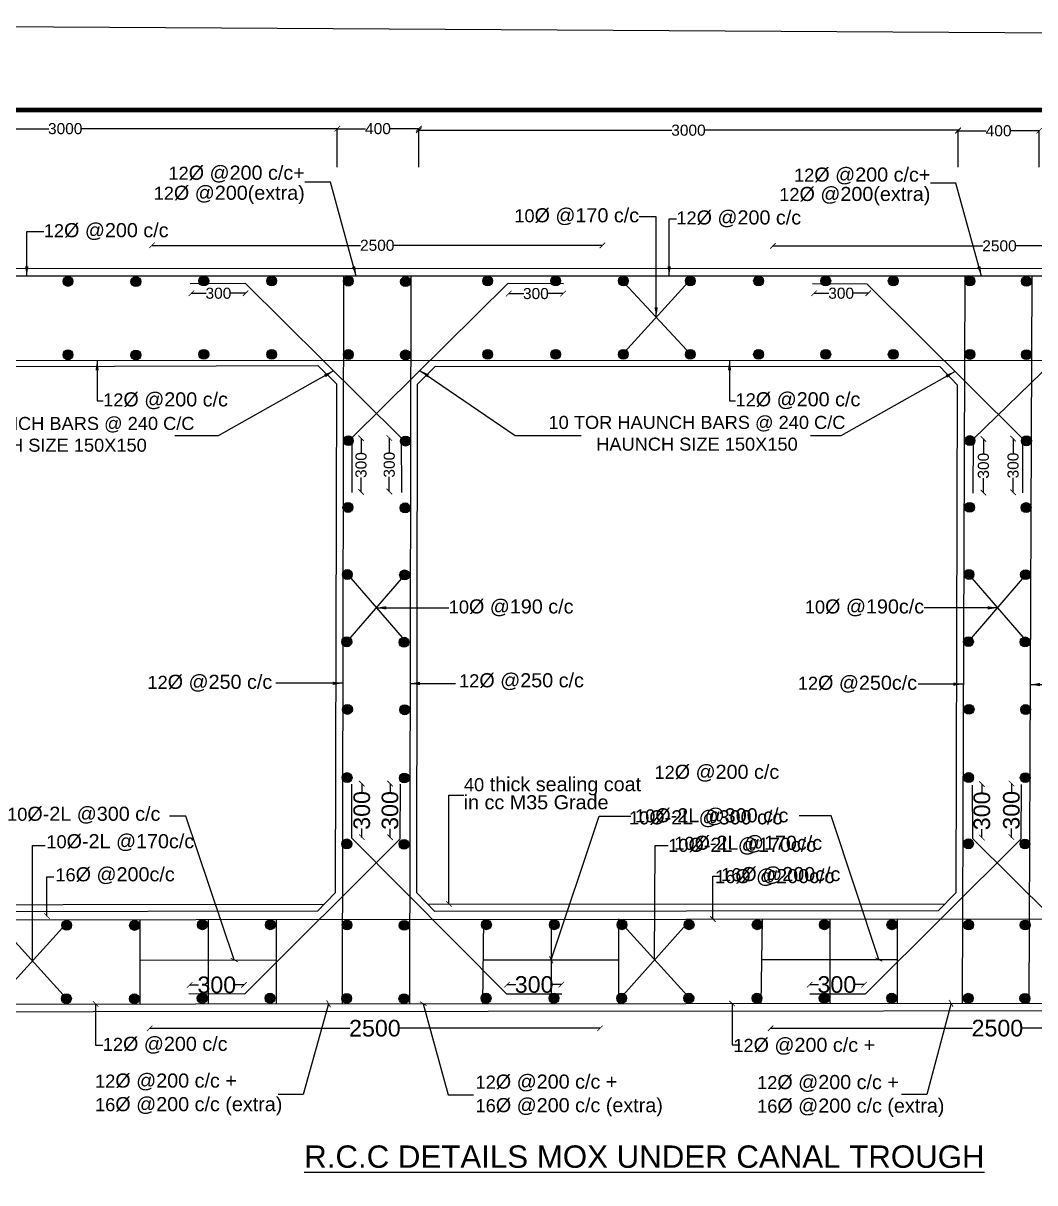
# Model space of a CAD drawing. Header units: inches. Extents: x -14031 to 95570, y 63921 to 142980.
# Drawn here: x 72113 to 81249, y 74858 to 85335 of the extents above; entities that cross this region are included whole.
import ezdxf

# ---------------------------------------------------------------- set-up
doc = ezdxf.new("R2010")
doc.units = ezdxf.units.IN
doc.header["$MEASUREMENT"] = 0
for name, color, linetype in [('DIM', 7, 'Continuous'), ('DIM TEXT', 7, 'Continuous'), ('LINE', 7, 'Continuous')]:
    doc.layers.add(name, color=color, linetype=linetype)
doc.styles.get("Standard").update_dxf_attribs({"font": 'arial.ttf'})
doc.dimstyles.new('DIM TEXT', dxfattribs={"dimtxt": 100, "dimasz": 90, "dimexe": 0.18, "dimexo": 0.0625, "dimgap": 0.09, "dimtad": 0, "dimdec": 0, "dimzin": 0, "dimdsep": 46, "dimtxsty": 'Standard', "dimcen": 0.09, "dimadec": 0, "dimazin": 0, "dimtfac": 1, "dimtdec": 0, "dimtofl": 0, "dimtmove": 0, "dimatfit": 3, "dimfxl": 0, "dimtolj": 1, "dimtzin": 0, "dimarcsym": 0})
doc.dimstyles.new('ST100', dxfattribs={"dimtxt": 100, "dimasz": 200, "dimexe": 0.18, "dimexo": 0.0625, "dimgap": 0.09, "dimtad": 0, "dimdec": 0, "dimzin": 0, "dimdsep": 46, "dimtxsty": 'Standard', "dimblk": 'ARCHTICK', "dimcen": 0.09, "dimadec": 0, "dimazin": 0, "dimtfac": 1, "dimtdec": 0, "dimtofl": 0, "dimtmove": 0, "dimatfit": 3, "dimldrblk": 'ARCHTICK', "dimfxl": 0, "dimtolj": 1, "dimtzin": 0, "dimarcsym": 0})
picture_1 = doc.add_image_def('image1.jpg', size_in_pixel=(4464, 3304))

# ---------------------------------------------------------------- blocks, each defined once
blk = doc.blocks.new('_ArchTick')
at = {"color": 0, "linetype": 'ByBlock', "const_width": 0.15}
blk.add_lwpolyline([(-0.5, -0.5), (0.5, 0.5)], dxfattribs=at)
blk = doc.blocks.new('*D12')
at = {"layer": 'Defpoints', "color": 0, "transparency": 16777216}
for p in [(74949, 84382), (70036, 84033), (74949, 84033)]:
    blk.add_point(p, dxfattribs=at)
at = {"layer": 'DIM', "color": 0, "lineweight": -2, "transparency": 16777216}
for p, q in [((70036, 84033), (70036, 84382)), ((70036, 84382), (72343, 84382)), ((74949, 84382), (72641, 84382)), ((74949, 84033), (74949, 84382))]:
    blk.add_line(p, q, dxfattribs=at)
at = {"layer": 'DIM', "color": 0, "lineweight": -2, "transparency": 16777216, "xscale": 50, "yscale": 50, "zscale": 50, "rotation": 180}
blk.add_blockref('_ArchTick', (70036, 84382), dxfattribs=at)
at = {"layer": 'DIM', "color": 0, "lineweight": -2, "transparency": 16777216, "xscale": 50, "yscale": 50, "zscale": 50}
blk.add_blockref('_ArchTick', (74949, 84382), dxfattribs=at)
at = {"layer": 'DIM', "color": 0, "transparency": 16777216, "insert": (72492, 84382), "char_height": 100, "attachment_point": 5}
blk.add_mtext('\\A1;3000', dxfattribs=at)
blk = doc.blocks.new('*D13')
at = {"layer": 'Defpoints', "color": 0, "transparency": 16777216}
for p in [(75686, 84382), (74949, 84033), (75686, 84033)]:
    blk.add_point(p, dxfattribs=at)
at = {"layer": 'DIM', "color": 0, "lineweight": -2, "transparency": 16777216}
for p, q in [((74949, 84033), (74949, 84382)), ((74949, 84382), (75205, 84382)), ((75686, 84382), (75430, 84382)), ((75686, 84033), (75686, 84382))]:
    blk.add_line(p, q, dxfattribs=at)
at = {"layer": 'DIM', "color": 0, "lineweight": -2, "transparency": 16777216, "xscale": 50, "yscale": 50, "zscale": 50, "rotation": 180}
blk.add_blockref('_ArchTick', (74949, 84382), dxfattribs=at)
at = {"layer": 'DIM', "color": 0, "lineweight": -2, "transparency": 16777216, "xscale": 50, "yscale": 50, "zscale": 50}
blk.add_blockref('_ArchTick', (75686, 84382), dxfattribs=at)
at = {"layer": 'DIM', "color": 0, "transparency": 16777216, "insert": (75317, 84382), "char_height": 100, "attachment_point": 5}
blk.add_mtext('\\A1;400', dxfattribs=at)
blk = doc.blocks.new('*D14')
at = {"layer": 'Defpoints', "color": 0, "transparency": 16777216}
for p in [(80556, 84368), (75686, 84033), (80556, 84033)]:
    blk.add_point(p, dxfattribs=at)
at = {"layer": 'DIM', "color": 0, "lineweight": -2, "transparency": 16777216}
for p, q in [((75686, 84033), (75686, 84368)), ((75686, 84368), (77972, 84368)), ((80556, 84368), (78270, 84368)), ((80556, 84033), (80556, 84368))]:
    blk.add_line(p, q, dxfattribs=at)
at = {"layer": 'DIM', "color": 0, "lineweight": -2, "transparency": 16777216, "xscale": 50, "yscale": 50, "zscale": 50, "rotation": 180}
blk.add_blockref('_ArchTick', (75686, 84368), dxfattribs=at)
at = {"layer": 'DIM', "color": 0, "lineweight": -2, "transparency": 16777216, "xscale": 50, "yscale": 50, "zscale": 50}
blk.add_blockref('_ArchTick', (80556, 84368), dxfattribs=at)
at = {"layer": 'DIM', "color": 0, "transparency": 16777216, "insert": (78121, 84368), "char_height": 100, "attachment_point": 5}
blk.add_mtext('\\A1;3000', dxfattribs=at)
blk = doc.blocks.new('*D15')
at = {"layer": 'Defpoints', "color": 0, "transparency": 16777216}
for p in [(81288, 84363), (80556, 84033), (81288, 84033)]:
    blk.add_point(p, dxfattribs=at)
at = {"layer": 'DIM', "color": 0, "lineweight": -2, "transparency": 16777216}
for p, q in [((80556, 84033), (80556, 84363)), ((80556, 84363), (80809, 84363)), ((81288, 84363), (81034, 84363)), ((81288, 84033), (81288, 84363))]:
    blk.add_line(p, q, dxfattribs=at)
at = {"layer": 'DIM', "color": 0, "lineweight": -2, "transparency": 16777216, "xscale": 50, "yscale": 50, "zscale": 50, "rotation": 180}
blk.add_blockref('_ArchTick', (80556, 84363), dxfattribs=at)
at = {"layer": 'DIM', "color": 0, "lineweight": -2, "transparency": 16777216, "xscale": 50, "yscale": 50, "zscale": 50}
blk.add_blockref('_ArchTick', (81288, 84363), dxfattribs=at)
at = {"layer": 'DIM', "color": 0, "transparency": 16777216, "insert": (80922, 84363), "char_height": 100, "attachment_point": 5}
blk.add_mtext('\\A1;400', dxfattribs=at)
blk = doc.blocks.new('*D63')
at = {"layer": 'Defpoints', "color": 0, "transparency": 16777216}
for p in [(75169, 78465), (75171, 78465), (75169, 77981)]:
    blk.add_point(p, dxfattribs=at)
at = {"layer": 'DIM', "color": 0, "lineweight": -2, "transparency": 16777216}
for p, q in [((75169, 78465), (75171, 78465)), ((75171, 78465), (75171, 78389)), ((75171, 77981), (75171, 78058)), ((75169, 77981), (75171, 77981))]:
    blk.add_line(p, q, dxfattribs=at)
at = {"layer": 'DIM', "color": 0, "lineweight": -2, "transparency": 16777216, "xscale": 50, "yscale": 50, "zscale": 50}
for p, rotation in [((75171, 78465), 90), ((75171, 77981), 270)]:
    blk.add_blockref('_ArchTick', p, dxfattribs=dict(at, rotation=rotation))
at = {"layer": 'DIM', "color": 0, "transparency": 16777216, "insert": (75171, 78223), "char_height": 150, "attachment_point": 5, "rotation": 90}
blk.add_mtext('\\A1;300', dxfattribs=at)
blk = doc.blocks.new('*D64')
at = {"layer": 'Defpoints', "color": 0, "transparency": 16777216}
for p in [(75424, 78465), (75426, 78465), (75424, 77980)]:
    blk.add_point(p, dxfattribs=at)
at = {"layer": 'DIM', "color": 0, "lineweight": -2, "transparency": 16777216}
for p, q in [((75424, 78465), (75426, 78465)), ((75426, 78465), (75426, 78388)), ((75426, 77980), (75426, 78057)), ((75424, 77980), (75426, 77980))]:
    blk.add_line(p, q, dxfattribs=at)
at = {"layer": 'DIM', "color": 0, "lineweight": -2, "transparency": 16777216, "xscale": 50, "yscale": 50, "zscale": 50}
for p, rotation in [((75426, 78465), 90), ((75426, 77980), 270)]:
    blk.add_blockref('_ArchTick', p, dxfattribs=dict(at, rotation=rotation))
at = {"layer": 'DIM', "color": 0, "transparency": 16777216, "insert": (75426, 78222), "char_height": 150, "attachment_point": 5, "rotation": 90}
blk.add_mtext('\\A1;300', dxfattribs=at)
blk = doc.blocks.new('*D65')
at = {"layer": 'Defpoints', "color": 0, "transparency": 16777216}
for p in [(75162, 81585), (75164, 81585), (75162, 81100)]:
    blk.add_point(p, dxfattribs=at)
at = {"layer": 'DIM', "color": 0, "lineweight": -2, "transparency": 16777216}
for p, q in [((75162, 81585), (75164, 81585)), ((75164, 81585), (75164, 81453)), ((75164, 81100), (75164, 81232)), ((75162, 81100), (75164, 81100))]:
    blk.add_line(p, q, dxfattribs=at)
at = {"layer": 'DIM', "color": 0, "lineweight": -2, "transparency": 16777216, "xscale": 50, "yscale": 50, "zscale": 50}
for p, rotation in [((75164, 81585), 90), ((75164, 81100), 270)]:
    blk.add_blockref('_ArchTick', p, dxfattribs=dict(at, rotation=rotation))
at = {"layer": 'DIM', "color": 0, "transparency": 16777216, "insert": (75164, 81343), "char_height": 100, "attachment_point": 5, "rotation": 90}
blk.add_mtext('\\A1;300', dxfattribs=at)
blk = doc.blocks.new('*D66')
at = {"layer": 'Defpoints', "color": 0, "transparency": 16777216}
for p in [(75417, 81588), (75419, 81588), (75417, 81104)]:
    blk.add_point(p, dxfattribs=at)
at = {"layer": 'DIM', "color": 0, "lineweight": -2, "transparency": 16777216}
for p, q in [((75417, 81588), (75419, 81588)), ((75419, 81588), (75419, 81456)), ((75419, 81104), (75419, 81236)), ((75417, 81104), (75419, 81104))]:
    blk.add_line(p, q, dxfattribs=at)
at = {"layer": 'DIM', "color": 0, "lineweight": -2, "transparency": 16777216, "xscale": 50, "yscale": 50, "zscale": 50}
for p, rotation in [((75419, 81588), 90), ((75419, 81104), 270)]:
    blk.add_blockref('_ArchTick', p, dxfattribs=dict(at, rotation=rotation))
at = {"layer": 'DIM', "color": 0, "transparency": 16777216, "insert": (75419, 81346), "char_height": 100, "attachment_point": 5, "rotation": 90}
blk.add_mtext('\\A1;300', dxfattribs=at)
blk = doc.blocks.new('*D67')
at = {"layer": 'Defpoints', "color": 0, "transparency": 16777216}
for p in [(80783, 81579), (80785, 81579), (80783, 81094)]:
    blk.add_point(p, dxfattribs=at)
at = {"layer": 'DIM', "color": 0, "lineweight": -2, "transparency": 16777216}
for p, q in [((80783, 81579), (80785, 81579)), ((80785, 81579), (80785, 81447)), ((80785, 81094), (80785, 81226)), ((80783, 81094), (80785, 81094))]:
    blk.add_line(p, q, dxfattribs=at)
at = {"layer": 'DIM', "color": 0, "lineweight": -2, "transparency": 16777216, "xscale": 50, "yscale": 50, "zscale": 50}
for p, rotation in [((80785, 81579), 90), ((80785, 81094), 270)]:
    blk.add_blockref('_ArchTick', p, dxfattribs=dict(at, rotation=rotation))
at = {"layer": 'DIM', "color": 0, "transparency": 16777216, "insert": (80785, 81337), "char_height": 100, "attachment_point": 5, "rotation": 90}
blk.add_mtext('\\A1;300', dxfattribs=at)
blk = doc.blocks.new('*D68')
at = {"layer": 'Defpoints', "color": 0, "transparency": 16777216}
for p in [(81051, 81582), (81053, 81582), (81051, 81097)]:
    blk.add_point(p, dxfattribs=at)
at = {"layer": 'DIM', "color": 0, "lineweight": -2, "transparency": 16777216}
for p, q in [((81052, 81582), (81053, 81582)), ((81053, 81582), (81053, 81450)), ((81053, 81097), (81053, 81229)), ((81052, 81097), (81053, 81097))]:
    blk.add_line(p, q, dxfattribs=at)
at = {"layer": 'DIM', "color": 0, "lineweight": -2, "transparency": 16777216, "xscale": 50, "yscale": 50, "zscale": 50}
for p, rotation in [((81053, 81582), 90), ((81053, 81097), 270)]:
    blk.add_blockref('_ArchTick', p, dxfattribs=dict(at, rotation=rotation))
at = {"layer": 'DIM', "color": 0, "transparency": 16777216, "insert": (81053, 81339), "char_height": 100, "attachment_point": 5, "rotation": 90}
blk.add_mtext('\\A1;300', dxfattribs=at)
blk = doc.blocks.new('*D69')
at = {"layer": 'Defpoints', "color": 0, "transparency": 16777216}
for p in [(80770, 78461), (80771, 78461), (80770, 77977)]:
    blk.add_point(p, dxfattribs=at)
at = {"layer": 'DIM', "color": 0, "lineweight": -2, "transparency": 16777216}
for p, q in [((80770, 78461), (80771, 78461)), ((80771, 78461), (80771, 78384)), ((80771, 77977), (80771, 78053)), ((80770, 77977), (80771, 77977))]:
    blk.add_line(p, q, dxfattribs=at)
at = {"layer": 'DIM', "color": 0, "lineweight": -2, "transparency": 16777216, "xscale": 50, "yscale": 50, "zscale": 50}
for p, rotation in [((80771, 78461), 90), ((80771, 77977), 270)]:
    blk.add_blockref('_ArchTick', p, dxfattribs=dict(at, rotation=rotation))
at = {"layer": 'DIM', "color": 0, "transparency": 16777216, "insert": (80771, 78219), "char_height": 150, "attachment_point": 5, "rotation": 90}
blk.add_mtext('\\A1;300', dxfattribs=at)
blk = doc.blocks.new('*D70')
at = {"layer": 'Defpoints', "color": 0, "transparency": 16777216}
for p in [(81036, 78466), (81038, 78466), (81036, 77982)]:
    blk.add_point(p, dxfattribs=at)
at = {"layer": 'DIM', "color": 0, "lineweight": -2, "transparency": 16777216}
for p, q in [((81036, 78466), (81038, 78466)), ((81038, 78466), (81038, 78389)), ((81038, 77982), (81038, 78058)), ((81036, 77982), (81038, 77982))]:
    blk.add_line(p, q, dxfattribs=at)
at = {"layer": 'DIM', "color": 0, "lineweight": -2, "transparency": 16777216, "xscale": 50, "yscale": 50, "zscale": 50}
for p, rotation in [((81038, 78466), 90), ((81038, 77982), 270)]:
    blk.add_blockref('_ArchTick', p, dxfattribs=dict(at, rotation=rotation))
at = {"layer": 'DIM', "color": 0, "transparency": 16777216, "insert": (81038, 78224), "char_height": 150, "attachment_point": 5, "rotation": 90}
blk.add_mtext('\\A1;300', dxfattribs=at)
blk = doc.blocks.new('*D74')
at = {"layer": 'Defpoints', "color": 0, "transparency": 16777216}
for p in [(73631, 82895), (74121, 82895), (74121, 82895)]:
    blk.add_point(p, dxfattribs=at)
at = {"layer": 'DIM', "color": 0, "lineweight": -2, "transparency": 16777216}
for p, q in [((73631, 82895), (73631, 82895)), ((73631, 82895), (73766, 82895)), ((74121, 82895), (73986, 82895)), ((74121, 82895), (74121, 82895))]:
    blk.add_line(p, q, dxfattribs=at)
at = {"layer": 'DIM', "color": 0, "lineweight": -2, "transparency": 16777216, "xscale": 50, "yscale": 50, "zscale": 50, "rotation": 180}
blk.add_blockref('_ArchTick', (73631, 82895), dxfattribs=at)
at = {"layer": 'DIM', "color": 0, "lineweight": -2, "transparency": 16777216, "xscale": 50, "yscale": 50, "zscale": 50}
blk.add_blockref('_ArchTick', (74121, 82895), dxfattribs=at)
at = {"layer": 'DIM', "color": 0, "transparency": 16777216, "insert": (73876, 82895), "char_height": 100, "attachment_point": 5}
blk.add_mtext('\\A1;300', dxfattribs=at)
blk = doc.blocks.new('*D75')
at = {"layer": 'Defpoints', "color": 0, "transparency": 16777216}
for p in [(76498, 82892), (76989, 82892), (76989, 82892)]:
    blk.add_point(p, dxfattribs=at)
at = {"layer": 'DIM', "color": 0, "lineweight": -2, "transparency": 16777216}
for p, q in [((76498, 82892), (76498, 82892)), ((76498, 82892), (76633, 82892)), ((76989, 82892), (76854, 82892)), ((76989, 82892), (76989, 82892))]:
    blk.add_line(p, q, dxfattribs=at)
at = {"layer": 'DIM', "color": 0, "lineweight": -2, "transparency": 16777216, "xscale": 50, "yscale": 50, "zscale": 50, "rotation": 180}
blk.add_blockref('_ArchTick', (76498, 82892), dxfattribs=at)
at = {"layer": 'DIM', "color": 0, "lineweight": -2, "transparency": 16777216, "xscale": 50, "yscale": 50, "zscale": 50}
blk.add_blockref('_ArchTick', (76989, 82892), dxfattribs=at)
at = {"layer": 'DIM', "color": 0, "transparency": 16777216, "insert": (76743, 82892), "char_height": 100, "attachment_point": 5}
blk.add_mtext('\\A1;300', dxfattribs=at)
blk = doc.blocks.new('*D76')
at = {"layer": 'Defpoints', "color": 0, "transparency": 16777216}
for p in [(79255, 82895), (79745, 82895), (79745, 82895)]:
    blk.add_point(p, dxfattribs=at)
at = {"layer": 'DIM', "color": 0, "lineweight": -2, "transparency": 16777216}
for p, q in [((79255, 82895), (79255, 82896)), ((79255, 82895), (79390, 82895)), ((79745, 82895), (79610, 82895)), ((79745, 82895), (79745, 82896))]:
    blk.add_line(p, q, dxfattribs=at)
at = {"layer": 'DIM', "color": 0, "lineweight": -2, "transparency": 16777216, "xscale": 50, "yscale": 50, "zscale": 50, "rotation": 180}
blk.add_blockref('_ArchTick', (79255, 82895), dxfattribs=at)
at = {"layer": 'DIM', "color": 0, "lineweight": -2, "transparency": 16777216, "xscale": 50, "yscale": 50, "zscale": 50}
blk.add_blockref('_ArchTick', (79745, 82895), dxfattribs=at)
at = {"layer": 'DIM', "color": 0, "transparency": 16777216, "insert": (79500, 82895), "char_height": 100, "attachment_point": 5}
blk.add_mtext('\\A1;300', dxfattribs=at)
blk = doc.blocks.new('*D80')
at = {"layer": 'Defpoints', "color": 0, "transparency": 16777216}
for p in [(73616, 76646), (74106, 76646), (74106, 76646)]:
    blk.add_point(p, dxfattribs=at)
at = {"layer": 'DIM', "color": 0, "lineweight": -2, "transparency": 16777216}
for p, q in [((73616, 76646), (73616, 76646)), ((73616, 76646), (73695, 76646)), ((74106, 76646), (74026, 76646)), ((74106, 76646), (74106, 76646))]:
    blk.add_line(p, q, dxfattribs=at)
at = {"layer": 'DIM', "color": 0, "lineweight": -2, "transparency": 16777216, "xscale": 50, "yscale": 50, "zscale": 50, "rotation": 180}
blk.add_blockref('_ArchTick', (73616, 76646), dxfattribs=at)
at = {"layer": 'DIM', "color": 0, "lineweight": -2, "transparency": 16777216, "xscale": 50, "yscale": 50, "zscale": 50}
blk.add_blockref('_ArchTick', (74106, 76646), dxfattribs=at)
at = {"layer": 'DIM', "color": 0, "transparency": 16777216, "insert": (73861, 76646), "char_height": 150, "attachment_point": 5}
blk.add_mtext('\\A1;300', dxfattribs=at)
blk = doc.blocks.new('*D81')
at = {"layer": 'Defpoints', "color": 0, "transparency": 16777216}
for p in [(76482, 76649), (76973, 76649), (76973, 76649)]:
    blk.add_point(p, dxfattribs=at)
at = {"layer": 'DIM', "color": 0, "lineweight": -2, "transparency": 16777216}
for p, q in [((76482, 76649), (76482, 76650)), ((76482, 76649), (76562, 76649)), ((76973, 76649), (76893, 76649)), ((76973, 76649), (76973, 76650))]:
    blk.add_line(p, q, dxfattribs=at)
at = {"layer": 'DIM', "color": 0, "lineweight": -2, "transparency": 16777216, "xscale": 50, "yscale": 50, "zscale": 50, "rotation": 180}
blk.add_blockref('_ArchTick', (76482, 76649), dxfattribs=at)
at = {"layer": 'DIM', "color": 0, "lineweight": -2, "transparency": 16777216, "xscale": 50, "yscale": 50, "zscale": 50}
blk.add_blockref('_ArchTick', (76973, 76649), dxfattribs=at)
at = {"layer": 'DIM', "color": 0, "transparency": 16777216, "insert": (76727, 76649), "char_height": 150, "attachment_point": 5}
blk.add_mtext('\\A1;300', dxfattribs=at)
blk = doc.blocks.new('*D82')
at = {"layer": 'Defpoints', "color": 0, "transparency": 16777216}
for p in [(79216, 76649), (79707, 76649), (79707, 76649)]:
    blk.add_point(p, dxfattribs=at)
at = {"layer": 'DIM', "color": 0, "lineweight": -2, "transparency": 16777216}
for p, q in [((79216, 76649), (79216, 76649)), ((79216, 76649), (79296, 76649)), ((79707, 76649), (79627, 76649)), ((79707, 76649), (79707, 76649))]:
    blk.add_line(p, q, dxfattribs=at)
at = {"layer": 'DIM', "color": 0, "lineweight": -2, "transparency": 16777216, "xscale": 50, "yscale": 50, "zscale": 50, "rotation": 180}
blk.add_blockref('_ArchTick', (79216, 76649), dxfattribs=at)
at = {"layer": 'DIM', "color": 0, "lineweight": -2, "transparency": 16777216, "xscale": 50, "yscale": 50, "zscale": 50}
blk.add_blockref('_ArchTick', (79707, 76649), dxfattribs=at)
at = {"layer": 'DIM', "color": 0, "transparency": 16777216, "insert": (79461, 76649), "char_height": 150, "attachment_point": 5}
blk.add_mtext('\\A1;300', dxfattribs=at)
blk = doc.blocks.new('*D87')
at = {"layer": 'Defpoints', "color": 0, "transparency": 16777216}
for p in [(73276, 83328), (77344, 83328), (77344, 83328)]:
    blk.add_point(p, dxfattribs=at)
at = {"layer": 'DIM', "color": 0, "lineweight": -2, "transparency": 16777216}
for p, q in [((73276, 83328), (73276, 83328)), ((73276, 83328), (75160, 83328)), ((77344, 83328), (75460, 83328)), ((77344, 83328), (77344, 83328))]:
    blk.add_line(p, q, dxfattribs=at)
at = {"layer": 'DIM', "color": 0, "lineweight": -2, "transparency": 16777216, "xscale": 50, "yscale": 50, "zscale": 50, "rotation": 180}
blk.add_blockref('_ArchTick', (73276, 83328), dxfattribs=at)
at = {"layer": 'DIM', "color": 0, "lineweight": -2, "transparency": 16777216, "xscale": 50, "yscale": 50, "zscale": 50}
blk.add_blockref('_ArchTick', (77344, 83328), dxfattribs=at)
at = {"layer": 'DIM', "color": 0, "transparency": 16777216, "insert": (75310, 83328), "char_height": 100, "attachment_point": 5}
blk.add_mtext('\\A1;2500', dxfattribs=at)
blk = doc.blocks.new('*D88')
at = {"layer": 'Defpoints', "color": 0, "transparency": 16777216}
for p in [(78883, 83326), (82978, 83326), (82978, 83323)]:
    blk.add_point(p, dxfattribs=at)
at = {"layer": 'DIM', "color": 0, "lineweight": -2, "transparency": 16777216}
for p, q in [((78883, 83326), (78883, 83323)), ((78883, 83323), (80780, 83323)), ((82978, 83323), (81080, 83323)), ((82978, 83326), (82978, 83323))]:
    blk.add_line(p, q, dxfattribs=at)
at = {"layer": 'DIM', "color": 0, "lineweight": -2, "transparency": 16777216, "xscale": 50, "yscale": 50, "zscale": 50, "rotation": 180}
blk.add_blockref('_ArchTick', (78883, 83323), dxfattribs=at)
at = {"layer": 'DIM', "color": 0, "lineweight": -2, "transparency": 16777216, "xscale": 50, "yscale": 50, "zscale": 50}
blk.add_blockref('_ArchTick', (82978, 83323), dxfattribs=at)
at = {"layer": 'DIM', "color": 0, "transparency": 16777216, "insert": (80930, 83323), "char_height": 100, "attachment_point": 5}
blk.add_mtext('\\A1;2500', dxfattribs=at)
blk = doc.blocks.new('*D9')
at = {"layer": 'Defpoints', "color": 0, "transparency": 16777216}
for p in [(78863, 76259), (82958, 76259), (82958, 76255)]:
    blk.add_point(p, dxfattribs=at)
at = {"layer": 'DIM', "color": 0, "lineweight": -2, "transparency": 16777216}
for p, q in [((78863, 76259), (78863, 76255)), ((78863, 76255), (80686, 76255)), ((82958, 76255), (81136, 76255)), ((82958, 76259), (82958, 76255))]:
    blk.add_line(p, q, dxfattribs=at)
at = {"layer": 'DIM', "color": 0, "lineweight": -2, "transparency": 16777216, "xscale": 50, "yscale": 50, "zscale": 50, "rotation": 180}
blk.add_blockref('_ArchTick', (78863, 76255), dxfattribs=at)
at = {"layer": 'DIM', "color": 0, "lineweight": -2, "transparency": 16777216, "xscale": 50, "yscale": 50, "zscale": 50}
blk.add_blockref('_ArchTick', (82958, 76255), dxfattribs=at)
at = {"layer": 'DIM', "color": 0, "transparency": 16777216, "insert": (80911, 76255), "char_height": 150, "attachment_point": 5}
blk.add_mtext('\\A1;2500', dxfattribs=at)
blk = doc.blocks.new('*D10')
at = {"layer": 'Defpoints', "color": 0, "transparency": 16777216}
for p in [(73255, 76254), (77322, 76254), (77322, 76254)]:
    blk.add_point(p, dxfattribs=at)
at = {"layer": 'DIM', "color": 0, "lineweight": -2, "transparency": 16777216}
for p, q in [((73255, 76254), (73255, 76254)), ((73255, 76254), (75064, 76254)), ((77322, 76254), (75514, 76254)), ((77322, 76254), (77322, 76254))]:
    blk.add_line(p, q, dxfattribs=at)
at = {"layer": 'DIM', "color": 0, "lineweight": -2, "transparency": 16777216, "xscale": 50, "yscale": 50, "zscale": 50, "rotation": 180}
blk.add_blockref('_ArchTick', (73255, 76254), dxfattribs=at)
at = {"layer": 'DIM', "color": 0, "lineweight": -2, "transparency": 16777216, "xscale": 50, "yscale": 50, "zscale": 50}
blk.add_blockref('_ArchTick', (77322, 76254), dxfattribs=at)
at = {"layer": 'DIM', "color": 0, "transparency": 16777216, "insert": (75289, 76254), "char_height": 150, "attachment_point": 5}
blk.add_mtext('\\A1;2500', dxfattribs=at)

msp = doc.modelspace()

# ---------------------------------------------------------------- hatches: boundary and pattern name
at = {"layer": 'DIM'}
h = msp.add_hatch(color=256, dxfattribs=at)
edge = h.paths.add_edge_path()
edge.add_arc((75038, 78519.3), 44.6, 0, 360)
h = msp.add_hatch(color=256, dxfattribs=at)
edge = h.paths.add_edge_path()
edge.add_arc((75554.7, 78515.8), 44.6, 0, 360)
h = msp.add_hatch(color=256, dxfattribs=at)
edge = h.paths.add_edge_path()
edge.add_arc((80651.9, 78520.1), 44.6, 0, 360)
h = msp.add_hatch(color=256, dxfattribs=at)
edge = h.paths.add_edge_path()
edge.add_arc((81162.7, 78518.4), 44.6, 0, 360)
h = msp.add_hatch(color=256, dxfattribs=at)
edge = h.paths.add_edge_path()
edge.add_arc((75035.4, 77920.1), 44.6, 0, 360)
h = msp.add_hatch(color=256, dxfattribs=at)
edge = h.paths.add_edge_path()
edge.add_arc((75552.1, 77916.7), 44.6, 0, 360)
h = msp.add_hatch(color=256, dxfattribs=at)
edge = h.paths.add_edge_path()
edge.add_arc((80649.4, 77920.9), 44.6, 0, 360)
h = msp.add_hatch(color=256, dxfattribs=at)
edge = h.paths.add_edge_path()
edge.add_arc((81160.2, 77919.2), 44.6, 0, 360)
h = msp.add_hatch(color=256, dxfattribs=at)
edge = h.paths.add_edge_path()
edge.add_arc((72505.8, 77185.4), 44.6, 0, 360)
h = msp.add_hatch(color=256, dxfattribs=at)
edge = h.paths.add_edge_path()
edge.add_arc((73118.4, 77183.7), 44.6, 0, 360)
h = msp.add_hatch(color=256, dxfattribs=at)
edge = h.paths.add_edge_path()
edge.add_arc((73731.9, 77189.6), 44.6, 0, 360)
h = msp.add_hatch(color=256, dxfattribs=at)
edge = h.paths.add_edge_path()
edge.add_arc((74344.5, 77189.6), 44.6, 0, 360)
h = msp.add_hatch(color=256, dxfattribs=at)
edge = h.paths.add_edge_path()
edge.add_arc((75037.1, 77188), 44.6, 0, 360)
h = msp.add_hatch(color=256, dxfattribs=at)
edge = h.paths.add_edge_path()
edge.add_arc((75553.8, 77184.5), 44.6, 0, 360)
h = msp.add_hatch(color=256, dxfattribs=at)
edge = h.paths.add_edge_path()
edge.add_arc((76296.1, 77189.6), 44.6, 0, 360)
h = msp.add_hatch(color=256, dxfattribs=at)
edge = h.paths.add_edge_path()
edge.add_arc((76909.6, 77189.6), 44.6, 0, 360)
h = msp.add_hatch(color=256, dxfattribs=at)
edge = h.paths.add_edge_path()
edge.add_arc((77520.5, 77189.6), 44.6, 0, 360)
h = msp.add_hatch(color=256, dxfattribs=at)
edge = h.paths.add_edge_path()
edge.add_arc((78126.4, 77189.6), 44.6, 0, 360)
h = msp.add_hatch(color=256, dxfattribs=at)
edge = h.paths.add_edge_path()
edge.add_arc((78742.4, 77189.6), 44.6, 0, 360)
h = msp.add_hatch(color=256, dxfattribs=at)
edge = h.paths.add_edge_path()
edge.add_arc((79349.2, 77189.6), 44.6, 0, 360)
h = msp.add_hatch(color=256, dxfattribs=at)
edge = h.paths.add_edge_path()
edge.add_arc((79958.5, 77189.6), 44.6, 0, 360)
h = msp.add_hatch(color=256, dxfattribs=at)
edge = h.paths.add_edge_path()
edge.add_arc((80651.1, 77188.8), 44.6, 0, 360)
h = msp.add_hatch(color=256, dxfattribs=at)
edge = h.paths.add_edge_path()
edge.add_arc((81161.9, 77187), 44.6, 0, 360)
h = msp.add_hatch(color=256, dxfattribs=at)
edge = h.paths.add_edge_path()
edge.add_arc((72503.2, 76522.2), 44.6, 0, 360)
h = msp.add_hatch(color=256, dxfattribs=at)
edge = h.paths.add_edge_path()
edge.add_arc((73115.9, 76520.5), 44.6, 0, 360)
h = msp.add_hatch(color=256, dxfattribs=at)
edge = h.paths.add_edge_path()
edge.add_arc((73729.4, 76526.4), 44.6, 0, 360)
h = msp.add_hatch(color=256, dxfattribs=at)
edge = h.paths.add_edge_path()
edge.add_arc((74342, 76526.4), 44.6, 0, 360)
h = msp.add_hatch(color=256, dxfattribs=at)
edge = h.paths.add_edge_path()
edge.add_arc((75034.6, 76524.8), 44.6, 0, 360)
h = msp.add_hatch(color=256, dxfattribs=at)
edge = h.paths.add_edge_path()
edge.add_arc((75551.3, 76521.4), 44.6, 0, 360)
h = msp.add_hatch(color=256, dxfattribs=at)
edge = h.paths.add_edge_path()
edge.add_arc((76293.5, 76526.4), 44.6, 0, 360)
h = msp.add_hatch(color=256, dxfattribs=at)
edge = h.paths.add_edge_path()
edge.add_arc((76907, 76526.4), 44.6, 0, 360)
h = msp.add_hatch(color=256, dxfattribs=at)
edge = h.paths.add_edge_path()
edge.add_arc((77518, 76526.4), 44.6, 0, 360)
h = msp.add_hatch(color=256, dxfattribs=at)
edge = h.paths.add_edge_path()
edge.add_arc((78123.9, 76526.4), 44.6, 0, 360)
h = msp.add_hatch(color=256, dxfattribs=at)
edge = h.paths.add_edge_path()
edge.add_arc((78739.9, 76526.4), 44.6, 0, 360)
h = msp.add_hatch(color=256, dxfattribs=at)
edge = h.paths.add_edge_path()
edge.add_arc((79346.7, 76526.4), 44.6, 0, 360)
h = msp.add_hatch(color=256, dxfattribs=at)
edge = h.paths.add_edge_path()
edge.add_arc((79955.9, 76526.4), 44.6, 0, 360)
h = msp.add_hatch(color=256, dxfattribs=at)
edge = h.paths.add_edge_path()
edge.add_arc((80648.5, 76525.6), 44.6, 0, 360)
h = msp.add_hatch(color=256, dxfattribs=at)
edge = h.paths.add_edge_path()
edge.add_arc((81159.3, 76523.9), 44.6, 0, 360)
at = {"layer": 'LINE'}
h = msp.add_hatch(color=256, dxfattribs=at)
edge = h.paths.add_edge_path()
edge.add_arc((72517.5, 83002.1), 44.6, 0, 360)
h = msp.add_hatch(color=256, dxfattribs=at)
edge = h.paths.add_edge_path()
edge.add_arc((73130.2, 83000.4), 44.6, 0, 360)
h = msp.add_hatch(color=256, dxfattribs=at)
edge = h.paths.add_edge_path()
edge.add_arc((73743.7, 83006.3), 44.6, 0, 360)
h = msp.add_hatch(color=256, dxfattribs=at)
edge = h.paths.add_edge_path()
edge.add_arc((74356.3, 83006.3), 44.6, 0, 360)
h = msp.add_hatch(color=256, dxfattribs=at)
edge = h.paths.add_edge_path()
edge.add_arc((75048.9, 83004.7), 44.6, 0, 360)
h = msp.add_hatch(color=256, dxfattribs=at)
edge = h.paths.add_edge_path()
edge.add_arc((75565.6, 83001.3), 44.6, 0, 360)
h = msp.add_hatch(color=256, dxfattribs=at)
edge = h.paths.add_edge_path()
edge.add_arc((76307.9, 83006.3), 44.6, 0, 360)
h = msp.add_hatch(color=256, dxfattribs=at)
edge = h.paths.add_edge_path()
edge.add_arc((76921.3, 83006.3), 44.6, 0, 360)
h = msp.add_hatch(color=256, dxfattribs=at)
edge = h.paths.add_edge_path()
edge.add_arc((77532.3, 83006.3), 44.6, 0, 360)
h = msp.add_hatch(color=256, dxfattribs=at)
edge = h.paths.add_edge_path()
edge.add_arc((78138.2, 83006.3), 44.6, 0, 360)
h = msp.add_hatch(color=256, dxfattribs=at)
edge = h.paths.add_edge_path()
edge.add_arc((78754.2, 83006.3), 44.6, 0, 360)
h = msp.add_hatch(color=256, dxfattribs=at)
edge = h.paths.add_edge_path()
edge.add_arc((79361, 83006.3), 44.6, 0, 360)
h = msp.add_hatch(color=256, dxfattribs=at)
edge = h.paths.add_edge_path()
edge.add_arc((79970.2, 83006.3), 44.6, 0, 360)
h = msp.add_hatch(color=256, dxfattribs=at)
edge = h.paths.add_edge_path()
edge.add_arc((80662.8, 83005.5), 44.6, 0, 360)
h = msp.add_hatch(color=256, dxfattribs=at)
edge = h.paths.add_edge_path()
edge.add_arc((81173.7, 83003.8), 44.6, 0, 360)
h = msp.add_hatch(color=256, dxfattribs=at)
edge = h.paths.add_edge_path()
edge.add_arc((72517.5, 82339), 44.6, 0, 360)
h = msp.add_hatch(color=256, dxfattribs=at)
edge = h.paths.add_edge_path()
edge.add_arc((73130.2, 82337.3), 44.6, 0, 360)
h = msp.add_hatch(color=256, dxfattribs=at)
edge = h.paths.add_edge_path()
edge.add_arc((73743.7, 82343.2), 44.6, 0, 360)
h = msp.add_hatch(color=256, dxfattribs=at)
edge = h.paths.add_edge_path()
edge.add_arc((74356.3, 82343.2), 44.6, 0, 360)
h = msp.add_hatch(color=256, dxfattribs=at)
edge = h.paths.add_edge_path()
edge.add_arc((75048.9, 82341.6), 44.6, 0, 360)
h = msp.add_hatch(color=256, dxfattribs=at)
edge = h.paths.add_edge_path()
edge.add_arc((75565.6, 82338.1), 44.6, 0, 360)
h = msp.add_hatch(color=256, dxfattribs=at)
edge = h.paths.add_edge_path()
edge.add_arc((76307.9, 82343.2), 44.6, 0, 360)
h = msp.add_hatch(color=256, dxfattribs=at)
edge = h.paths.add_edge_path()
edge.add_arc((76921.3, 82343.2), 44.6, 0, 360)
h = msp.add_hatch(color=256, dxfattribs=at)
edge = h.paths.add_edge_path()
edge.add_arc((77532.3, 82343.2), 44.6, 0, 360)
h = msp.add_hatch(color=256, dxfattribs=at)
edge = h.paths.add_edge_path()
edge.add_arc((78138.2, 82343.2), 44.6, 0, 360)
h = msp.add_hatch(color=256, dxfattribs=at)
edge = h.paths.add_edge_path()
edge.add_arc((78754.2, 82343.2), 44.6, 0, 360)
h = msp.add_hatch(color=256, dxfattribs=at)
edge = h.paths.add_edge_path()
edge.add_arc((79361, 82343.2), 44.6, 0, 360)
h = msp.add_hatch(color=256, dxfattribs=at)
edge = h.paths.add_edge_path()
edge.add_arc((79970.2, 82343.2), 44.6, 0, 360)
h = msp.add_hatch(color=256, dxfattribs=at)
edge = h.paths.add_edge_path()
edge.add_arc((80662.8, 82342.4), 44.6, 0, 360)
h = msp.add_hatch(color=256, dxfattribs=at)
edge = h.paths.add_edge_path()
edge.add_arc((81173.7, 82340.7), 44.6, 0, 360)
h = msp.add_hatch(color=256, dxfattribs=at)
edge = h.paths.add_edge_path()
edge.add_arc((75048.9, 81563.2), 44.6, 0, 360)
h = msp.add_hatch(color=256, dxfattribs=at)
edge = h.paths.add_edge_path()
edge.add_arc((75565.6, 81559.7), 44.6, 0, 360)
h = msp.add_hatch(color=256, dxfattribs=at)
edge = h.paths.add_edge_path()
edge.add_arc((80662.8, 81564), 44.6, 0, 360)
h = msp.add_hatch(color=256, dxfattribs=at)
edge = h.paths.add_edge_path()
edge.add_arc((81173.7, 81562.2), 44.6, 0, 360)
h = msp.add_hatch(color=256, dxfattribs=at)
edge = h.paths.add_edge_path()
edge.add_arc((75045.5, 80959.8), 44.6, 0, 360)
h = msp.add_hatch(color=256, dxfattribs=at)
edge = h.paths.add_edge_path()
edge.add_arc((75562.2, 80956.3), 44.6, 0, 360)
h = msp.add_hatch(color=256, dxfattribs=at)
edge = h.paths.add_edge_path()
edge.add_arc((80659.5, 80960.6), 44.6, 0, 360)
h = msp.add_hatch(color=256, dxfattribs=at)
edge = h.paths.add_edge_path()
edge.add_arc((81170.3, 80958.8), 44.6, 0, 360)
h = msp.add_hatch(color=256, dxfattribs=at)
edge = h.paths.add_edge_path()
edge.add_arc((75040.5, 80353.9), 44.6, 0, 360)
h = msp.add_hatch(color=256, dxfattribs=at)
edge = h.paths.add_edge_path()
edge.add_arc((75557.2, 80350.4), 44.6, 0, 360)
h = msp.add_hatch(color=256, dxfattribs=at)
edge = h.paths.add_edge_path()
edge.add_arc((80654.4, 80354.7), 44.6, 0, 360)
h = msp.add_hatch(color=256, dxfattribs=at)
edge = h.paths.add_edge_path()
edge.add_arc((81165.2, 80352.9), 44.6, 0, 360)
h = msp.add_hatch(color=256, dxfattribs=at)
edge = h.paths.add_edge_path()
edge.add_arc((75035.4, 79746.3), 44.6, 0, 360)
h = msp.add_hatch(color=256, dxfattribs=at)
edge = h.paths.add_edge_path()
edge.add_arc((75552.1, 79742.8), 44.6, 0, 360)
h = msp.add_hatch(color=256, dxfattribs=at)
edge = h.paths.add_edge_path()
edge.add_arc((80649.4, 79747.1), 44.6, 0, 360)
h = msp.add_hatch(color=256, dxfattribs=at)
edge = h.paths.add_edge_path()
edge.add_arc((81160.2, 79745.3), 44.6, 0, 360)
h = msp.add_hatch(color=256, dxfattribs=at)
edge = h.paths.add_edge_path()
edge.add_arc((75041.3, 79135.3), 44.6, 0, 360)
h = msp.add_hatch(color=256, dxfattribs=at)
edge = h.paths.add_edge_path()
edge.add_arc((75558, 79131.9), 44.6, 0, 360)
h = msp.add_hatch(color=256, dxfattribs=at)
edge = h.paths.add_edge_path()
edge.add_arc((80655.3, 79136.1), 44.6, 0, 360)
h = msp.add_hatch(color=256, dxfattribs=at)
edge = h.paths.add_edge_path()
edge.add_arc((81166.1, 79134.4), 44.6, 0, 360)

# ---------------------------------------------------------------- linework, layer by layer
at = {"layer": 'DIM', "const_width": 42.1}
msp.add_lwpolyline([(67230.5, 84549.7), (94885, 84549.7), (94885, 65159.8), (67189.3, 65159.8)], close=True, dxfattribs=at)
at = {"layer": 'DIM'}
for points in [[(69189.9, 83115.8), (69174.8, 76403.7), (87016.3, 76418), (87048.3, 83118.4), (69189.9, 83115.8)], [(75004.1, 83049.3), (74992.4, 76475.7)], [(75612.6, 83049.4), (75601.6, 76476.2)], [(80618.1, 83050.1), (80592.8, 76480.2)], [(81220.6, 83050.2), (81193.7, 76480.6)], [(70177.9, 82227.2), (74774.4, 82241.5), (74941.9, 82076.5), (74930.9, 77476.7), (74771, 77312.6), (70172.8, 77302.5), (70011.3, 77466.6), (70013.8, 82061.4), (70177.9, 82227.2)], [(75674.9, 82074), (75836.4, 82235.6), (80391.7, 82233.1), (80549.1, 82068.1), (80535.6, 77476.7), (80377.4, 77315.9), (75831.4, 77309.2), (75668.1, 77477.5), (75674.9, 82074)], [(73608, 76568.6), (74113.8, 76564.4), (75518.3, 77966.4), (75520.9, 78461.3)], [(75078.2, 78458.7), (75077.4, 77976.5), (76478.5, 76565.3), (76977.6, 76566.1)], [(79218.6, 76564.4), (79720.2, 76566.1), (81125.5, 77966.4), (81128.1, 78456.2)], [(80682, 78452), (80685.4, 77969.8), (82106.8, 76558.5), (82604.1, 76559.4)], [(70106.5, 77369.9), (74833.4, 77376.5)], [(75764.2, 77378.4), (80437.5, 77377)], [(69244, 77234.3), (86953, 77247.7)], [(73166.2, 77237.3), (73166.8, 76474.2)], [(73782.2, 77237.7), (73782.8, 76474.7)], [(74398.2, 77238.2), (74398.8, 76475.2)], [(76269.7, 77241.2), (76259.6, 76478)], [(76881.5, 77241.7), (76882.1, 76478.5)], [(77489.9, 77242.1), (77490.5, 76479)], [(78785.9, 77243.7), (78775.8, 76480.6)], [(79397.7, 77244.2), (79398.3, 76481.1)], [(80006.1, 77244.7), (80006.7, 76481.5)], [(71916.6, 76552.6), (72467, 77163.2)], [(71927.1, 77162.1), (72473.4, 76555.4)], [(78099.7, 77191.7), (77530, 76553.8)], [(77535.9, 77180.8), (78112.3, 76548)], [(73166.5, 76870.7), (74398.5, 76871.7)], [(76264.8, 76872.4), (77490.2, 76873.4)], [(78781, 76874.9), (80006.4, 76875.9)]]:
    msp.add_lwpolyline(points, dxfattribs=at)
msp.add_lwpolyline([(69257.1, 83048.5), (69242.3, 76471.1), (86949.3, 76485.3), (86980.7, 83051)], close=True, dxfattribs=at)
for centre in [(75038, 78519.3), (75554.7, 78515.8), (80651.9, 78520.1), (81162.7, 78518.4), (75035.4, 77920.1), (75552.1, 77916.7), (80649.4, 77920.9), (81160.2, 77919.2), (72505.8, 77185.4), (73118.4, 77183.7), (73731.9, 77189.6), (74344.5, 77189.6), (75037.1, 77188), (75553.8, 77184.5), (76296.1, 77189.6), (76909.6, 77189.6), (77520.5, 77189.6), (78126.4, 77189.6), (78742.4, 77189.6), (79349.2, 77189.6), (79958.5, 77189.6), (80651.1, 77188.8), (81161.9, 77187), (72503.2, 76522.2), (73115.9, 76520.5), (73729.4, 76526.4), (74342, 76526.4), (75034.6, 76524.8), (75551.3, 76521.4), (76293.5, 76526.4), (76907, 76526.4), (77518, 76526.4), (78123.9, 76526.4), (78739.9, 76526.4), (79346.7, 76526.4), (79955.9, 76526.4), (80648.5, 76525.6), (81159.3, 76523.9)]:
    msp.add_circle(centre, 44.6, dxfattribs=at)
at = {"layer": 'LINE'}
for points in [[(73621.5, 82983.7), (74117.2, 82987.1), (75525.9, 81587.6), (75528.4, 81096.1)], [(75082.4, 81095.3), (75082.4, 81591), (76492, 82987.9), (76991, 82983.7)], [(77540.6, 82988.8), (78143.9, 82338.2)], [(77543.9, 82364.3), (78119.5, 82994.7)], [(79241.3, 82984.6), (79731.9, 82981.2), (81137.3, 81582.5), (81139, 81091.1)], [(80692.1, 81088.6), (80694.7, 81580.9), (82134.5, 82976.1), (82638.6, 82972.8)], [(69255.4, 82288.6), (86977.1, 82291.9)], [(75066.5, 79778.3), (75528.2, 80316.5)], [(75070.8, 80321.1), (75534.4, 79783.7)], [(80677.2, 79778.3), (81138.9, 80316.5)], [(80681.5, 80321.1), (81145.1, 79783.7)]]:
    msp.add_lwpolyline(points, dxfattribs=at)
for centre in [(72517.5, 83002.1), (73130.2, 83000.4), (73743.7, 83006.3), (74356.3, 83006.3), (75048.9, 83004.7), (75565.6, 83001.3), (76307.9, 83006.3), (76921.3, 83006.3), (77532.3, 83006.3), (78138.2, 83006.3), (78754.2, 83006.3), (79361, 83006.3), (79970.2, 83006.3), (80662.8, 83005.5), (81173.7, 83003.8), (72517.5, 82339), (73130.2, 82337.3), (73743.7, 82343.2), (74356.3, 82343.2), (75048.9, 82341.6), (75565.6, 82338.1), (76307.9, 82343.2), (76921.3, 82343.2), (77532.3, 82343.2), (78138.2, 82343.2), (78754.2, 82343.2), (79361, 82343.2), (79970.2, 82343.2), (80662.8, 82342.4), (81173.7, 82340.7), (75048.9, 81563.2), (75565.6, 81559.7), (80662.8, 81564), (81173.7, 81562.2), (75045.5, 80959.8), (75562.2, 80956.3), (80659.5, 80960.6), (81170.3, 80958.8), (75040.5, 80353.9), (75557.2, 80350.4), (80654.4, 80354.7), (81165.2, 80352.9), (75035.4, 79746.3), (75552.1, 79742.8), (80649.4, 79747.1), (81160.2, 79745.3), (75041.3, 79135.3), (75558, 79131.9), (80655.3, 79136.1), (81166.1, 79134.4)]:
    msp.add_circle(centre, 44.6, dxfattribs=at)

# ---------------------------------------------------------------- texts
at = {"layer": 'DIM'}
for s, insert, char_height, attachment_point in [('12{\\H1.0833x;Ø @200 c/c}', (77813.9, 78559), 117.816, 4), ('40{\\H1.0833x; thick sealing coat}', (76093.2, 78441), 117.816, 4), ('{\\H1.0833x;in cc M35 Grade}', (76091.1, 78295.8), 117.816, 4), ('10{\\H1.0833x;Ø-2L @300 c/c}', (71967.4, 78179.8), 117.816, 4), ('10{\\H1.0833x;Ø-2L @300 c/c}', (77583.8, 78147.5), 117.816, 4), ('10{\\H1.0833x;Ø-2L @300 c/c}', (77638.7, 78165.8), 117.816, 4), ('10{\\H1.0833x;Ø-2L @170c/c}', (72321.8, 77931.9), 117.816, 4), ('10{\\H1.0833x;Ø-2L @170c/c}', (77938.2, 77899.6), 117.816, 4), ('10{\\H1.0833x;Ø-2L @170c/c}', (77993.1, 77917.9), 117.816, 4), ('16{\\H1.0833x;Ø @200c/c}', (72403.5, 77633.2), 117.816, 4), ('16{\\H1.0833x;Ø @200c/c}', (78360.9, 77616.5), 117.816, 4), ('16{\\H1.0833x;Ø @200c/c}', (78415.8, 77634.8), 117.816, 4), ('12{\\H1.0833x;Ø @200 c/c}', (72831.2, 76101.3), 117.816, 4), ('12{\\H1.0833x;Ø @200 c/c +}', (78526.4, 76091.8), 117.816, 4), ('12{\\H1.0833x;Ø @200 c/c +\\P}16{\\H1.0833x;Ø @200 c/c (extra)}', (72761.6, 75656.5), 117.816, 4), ('12{\\H1.0833x;Ø @200 c/c +\\P}16{\\H1.0833x;Ø @200 c/c (extra)}', (76198.1, 75647.2), 117.816, 4), ('12{\\H1.0833x;Ø @200 c/c +\\P}16{\\H1.0833x;Ø @200 c/c (extra)}', (78740.7, 75643.1), 117.816, 4), ('{\\L\\C0;R.C.C DETAILS MOX UNDER CANAL TROUGH}', (77722.9, 75093.6), 201.97, 5)]:
    msp.add_mtext(s, dxfattribs=dict(at, insert=insert, char_height=char_height, attachment_point=attachment_point))
at = {"layer": 'DIM TEXT', "char_height": 117.816}
for s, insert, attachment_point in [('12{\\H1.0833x;Ø @200 c/c+}', (74655.6, 83971.7), 6), ('12{\\H1.0833x;Ø @200 c/c+}', (80305.7, 83878), 9), ('12{\\H1.0833x;Ø @200(extra)}', (74655.6, 83784.2), 6), ('12{\\H1.0833x;Ø @200(extra)}', (80305.7, 83690.5), 9), ('10{\\H1.0833x;Ø @170 c/c}', (77675.2, 83587.1), 6), ('12{\\H1.0833x;Ø @200 c/c}', (78011.6, 83567.7), 4), ('12{\\H1.0833x;Ø @200 c/c}', (72298.6, 83452.5), 4), ('12{\\H1.0833x;Ø @200 c/c}', (72834.7, 81923.6), 4), ('12{\\H1.0833x;Ø @200 c/c}', (78546.2, 81924.7), 4), ('10 TOR HAUNCH BARS @ 240 C/C\\PHAUNCH SIZE 150X150', (72318.8, 81619.9), 5), ('10 TOR HAUNCH BARS @ 240 C/C\\PHAUNCH SIZE 150X150', (78197.8, 81629.3), 5), ('10{\\H1.0833x;Ø @190 c/c}', (75955.7, 80053), 4), ('10{\\H1.0833x;Ø @190c/c}', (80249.3, 80053), 6), ('12{\\H1.0833x;Ø @250 c/c}', (73234.8, 79371.9), 4), ('12{\\H1.0833x;Ø @250 c/c}', (76049.5, 79385.9), 4), ('12{\\H1.0833x;Ø @250c/c}', (80185.8, 79363.7), 6)]:
    msp.add_mtext(s, dxfattribs=dict(at, insert=insert, attachment_point=attachment_point))

# ---------------------------------------------------------------- dimensions: what is measured, and where the dimension line sits
at = {"layer": 'DIM'}
for base, p1, p2, text, override, picture, middle in [((74948.6, 84381.5), (70035.7, 84033.2), (74948.6, 84033.2), '3000', {"dimasz": 50}, '*D12', (72492.1, 84381.5)), ((75685.8, 84381.5), (74948.6, 84033.2), (75685.8, 84033.2), '400', {"dimasz": 50}, '*D13', (75317.2, 84381.5)), ((80555.8, 84368.1), (75685.8, 84033.3), (80555.8, 84033.3), '3000', {"dimasz": 50}, '*D14', (78120.8, 84368.1)), ((81288, 84363), (80555.8, 84033.4), (81288, 84033.4), '400', {"dimasz": 50}, '*D15', (80921.9, 84363)), ((77343.6, 83327.9), (73276.5, 83327.9), (77343.6, 83327.9), '2500', {"dimasz": 50}, '*D87', (75310.1, 83327.9)), ((82977.8, 83322.9), (78882.8, 83326.2), (82977.8, 83326.2), '2500', {"dimasz": 50}, '*D88', (80930.3, 83322.9)), ((74121.4, 82894.5), (73630.8, 82894.5), (74121.4, 82894.5), '300', {"dimasz": 50}, '*D74', (73876.1, 82894.5)), ((76988.5, 82892), (76497.9, 82892), (76988.5, 82892), '300', {"dimasz": 50}, '*D75', (76743.2, 82892)), ((79745.4, 82895.4), (79254.8, 82895.4), (79745.4, 82895.4), '300', {"dimasz": 50}, '*D76', (79500.1, 82895.4)), ((74106.2, 76646), (73615.6, 76646), (74106.2, 76646), '300', {"dimtxt": 150, "dimasz": 50}, '*D80', (73860.9, 76646)), ((76972.5, 76649.4), (76481.9, 76649.4), (76972.5, 76649.4), '300', {"dimtxt": 150, "dimasz": 50}, '*D81', (76727.2, 76649.4)), ((79706.7, 76648.6), (79216.1, 76648.6), (79706.7, 76648.6), '300', {"dimtxt": 150, "dimasz": 50}, '*D82', (79461.4, 76648.6)), ((77322.2, 76254), (73255, 76254), (77322.2, 76254), '2500', {"dimtxt": 150, "dimasz": 50}, '*D10', (75288.6, 76254)), ((82958.1, 76255.4), (78863.2, 76258.7), (82958.1, 76258.7), '2500', {"dimtxt": 150, "dimasz": 50}, '*D9', (80910.7, 76255.4))]:
    dim = msp.add_linear_dim(base=base, p1=p1, p2=p2, text=text, dimstyle='ST100', override=override, dxfattribs=at)
    dim.commit()
    dim.dimension.update_dxf_attribs({"geometry": picture, "text_midpoint": middle})
for base, p1, p2, override, picture, middle in [((75419, 81588.4), (75417.3, 81103.7), (75417.3, 81588.4), {"dimasz": 50}, '*D66', (75419, 81346.1)), ((75164, 81585.1), (75162.4, 81100.3), (75162.4, 81585.1), {"dimasz": 50}, '*D65', (75164, 81342.7)), ((80784.7, 81579.2), (80783, 81094.4), (80783, 81579.2), {"dimasz": 50}, '*D67', (80784.7, 81336.8)), ((81053.2, 81581.7), (81051.5, 81097), (81051.5, 81581.7), {"dimasz": 50}, '*D68', (81053.2, 81339.3)), ((75170.8, 78465.5), (75169.1, 77980.7), (75169.1, 78465.5), {"dimtxt": 150, "dimasz": 50}, '*D63', (75170.8, 78223.1)), ((75425.8, 78464.6), (75424.1, 77979.9), (75424.1, 78464.6), {"dimtxt": 150, "dimasz": 50}, '*D64', (75425.8, 78222.3)), ((80771.2, 78461.3), (80769.6, 77976.5), (80769.6, 78461.3), {"dimtxt": 150, "dimasz": 50}, '*D69', (80771.2, 78218.9)), ((81038, 78466.3), (81036.3, 77981.6), (81036.3, 78466.3), {"dimtxt": 150, "dimasz": 50}, '*D70', (81038, 78223.9))]:
    dim = msp.add_linear_dim(base=base, p1=p1, p2=p2, angle=90, text='300', dimstyle='ST100', override=override, dxfattribs=at)
    dim.commit()
    dim.dimension.update_dxf_attribs({"geometry": picture, "text_midpoint": middle})

# ---------------------------------------------------------------- pictures from other files: only their frames are drawn
image = msp.add_image(picture_1, insert=(66741.4, 64090.4), size_in_units=(28704.1, 21245.2), rotation=-0.33777, dxfattribs=dict(at, fade=20))
image.dxf.flags = 7

# ---------------------------------------------------------------- leaders
for points in [[(75957.9, 77378.4), (75957.9, 78361.8), (76093.2, 78361.8)], [(74018.5, 76871.4), (73580.1, 78171.5), (73433, 78171.5)], [(76881.8, 76872.9), (77313.3, 78171.8), (77602, 78171.8)], [(79839.7, 76875.8), (79410.5, 78173.7), (79119.6, 78173.7)], [(72196.4, 76863), (72196.4, 77907), (72311.8, 77907)], [(77815.6, 76873.7), (77820.3, 77906.5), (77938.8, 77906.5)], [(72327.5, 77268.6), (72327.5, 77622.5), (72389.3, 77622.5)], [(78340.9, 77241.2), (78340.9, 77627.6), (78405.1, 77627.6)], [(72766.5, 76473.9), (72766.5, 76101.3), (72831.2, 76101.3)], [(74870.9, 76475.6), (74640.5, 75657.4), (74414.9, 75657.4)], [(75726.4, 76476.3), (75951.4, 75651.9), (76179.3, 75651.9)], [(78514.8, 76478.5), (78514.8, 76105.5), (78584.3, 76105.5)], [(80493.2, 76480.1), (80274, 75657.5), (80044.4, 75657.5)]]:
    msp.add_leader(points, dimstyle='ST100', override={"dimtxt": 150, "dimasz": 50}, dxfattribs=at)
at = {"layer": 'DIM TEXT'}
for points in [[(75121.1, 83049.4), (74887.2, 83899.3), (74655.8, 83899.3)], [(80767.3, 83050.1), (80535.3, 83890.5), (80305.8, 83890.5)], [(77829.6, 82677.2), (77829.6, 83587.1), (77675.2, 83587.1)], [(77946.6, 83049.7), (77946.6, 83567.7), (78011.6, 83567.7)], [(72144.6, 83048.9), (72144.6, 83452.5), (72298.6, 83452.5)], [(72780.4, 82289.3), (72780.4, 81923.6), (72834.7, 81923.6)], [(78491.9, 82290.3), (78491.9, 81924.7), (78546.2, 81924.7)], [(74916.1, 82193.4), (73874.9, 81608.3), (73481.4, 81608.3)], [(75695.6, 82198.7), (76556.7, 81608.9), (77152.9, 81608.9)], [(80528.3, 82188.7), (79497.6, 81608.2), (79224.1, 81608.2)], [(75302.1, 80053), (75955.7, 80053)], [(80912.8, 80053), (80249.3, 80053)], [(74997.6, 79371.4), (74395.5, 79371.4)], [(75606.5, 79369.5), (76017.7, 79369.5)], [(80603.9, 79363.7), (80194.4, 79363.7)], [(81205.5, 79359.6), (81847.5, 79359.6)]]:
    msp.add_leader(points, dimstyle='DIM TEXT', override={"dimgap": 0.09, "dimtad": 0}, dxfattribs=at)

doc.saveas('drawing.dxf')
